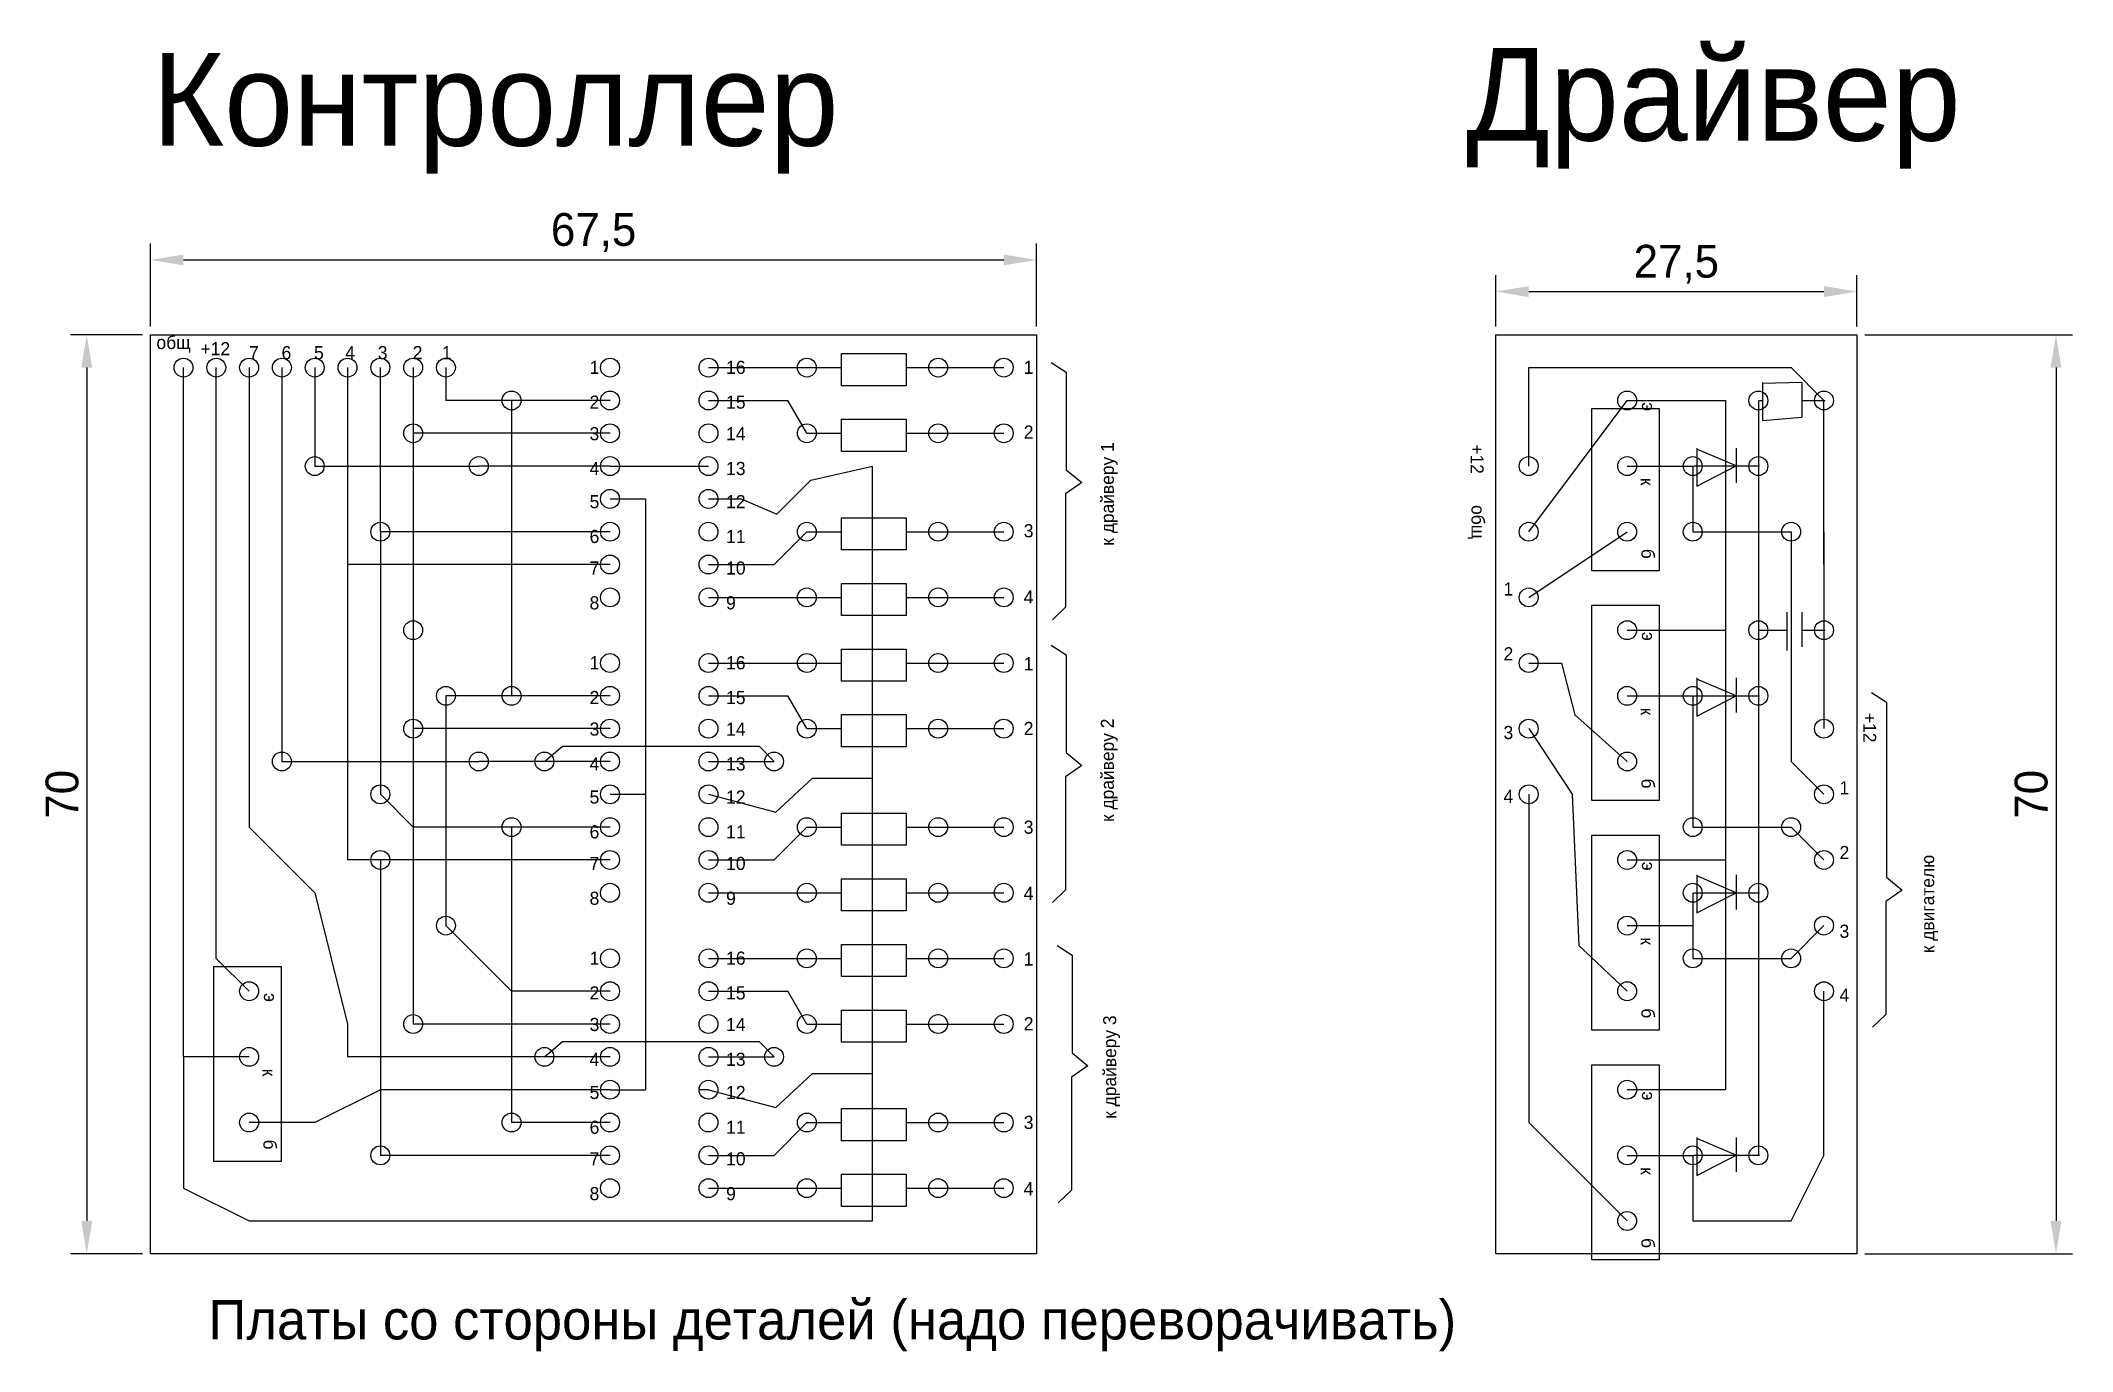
# Model space of a CAD drawing. Extents: x 207 to 361, y 75 to 175.
import ezdxf

# ---------------------------------------------------------------- set-up
doc = ezdxf.new("R2010")
doc.units = 0
doc.layers.get('0').update_dxf_attribs({"linetype": 'CONTINUOUS'})
doc.layers.get('DEFPOINTS').update_dxf_attribs({"linetype": 'CONTINUOUS'})
for name, color, linetype in [('ДЕТАЛЬ', 22, 'CONTINUOUS'), ('ОТВЕРСТИЯ', 50, 'CONTINUOUS'), ('ПЕРЕМЫЧКИ', 82, 'CONTINUOUS')]:
    doc.layers.add(name, color=color, linetype=linetype)
doc.dimstyles.new('ISO-25', dxfattribs={"dimtxt": 2.5, "dimasz": 2.5, "dimexe": 1.25, "dimexo": 0.625, "dimtad": 1, "dimtxsty": 'STANDARD', "dimcen": 2.5, "dimazin": 3, "dimtfac": 1, "dimtmove": 0, "dimatfit": 3})

# ---------------------------------------------------------------- blocks, each defined once
blk = doc.blocks.new('*D1')
at = {"layer": 'DEFPOINTS', "color": 0}
for p in [(345, 155.79), (317.5, 152.5), (345, 152.5)]:
    blk.add_point(p, dxfattribs=at)
at = {"layer": 'ПЕРЕМЫЧКИ', "color": 0}
for p, q in [((317.5, 153.12), (317.5, 157.04)), ((345, 153.12), (345, 157.04)), ((320, 155.79), (342.5, 155.79))]:
    blk.add_line(p, q, dxfattribs=at)
for points in [[(320, 156.21), (320, 155.37), (317.5, 155.79)], [(342.5, 156.21), (342.5, 155.37), (345, 155.79)]]:
    blk.add_solid(points, dxfattribs=at)
at = {"layer": 'ПЕРЕМЫЧКИ', "color": 0, "insert": (331.25, 157.87), "char_height": 2.5, "attachment_point": 5}
blk.add_mtext('27,5', dxfattribs=at)
blk = doc.blocks.new('*D2')
at = {"layer": 'DEFPOINTS', "color": 0}
for p in [(345, 152.5), (345, 82.5), (360.18, 82.5)]:
    blk.add_point(p, dxfattribs=at)
at = {"layer": 'ПЕРЕМЫЧКИ', "color": 0}
for p, q in [((345.62, 152.5), (361.43, 152.5)), ((360.18, 150), (360.18, 85)), ((345.62, 82.5), (361.43, 82.5))]:
    blk.add_line(p, q, dxfattribs=at)
for points in [[(359.76, 150), (360.59, 150), (360.18, 152.5)], [(359.76, 85), (360.59, 85), (360.18, 82.5)]]:
    blk.add_solid(points, dxfattribs=at)
at = {"layer": 'ПЕРЕМЫЧКИ', "color": 0, "insert": (358.3, 117.5), "char_height": 2.5, "attachment_point": 5, "rotation": 90}
blk.add_mtext('70', dxfattribs=at)
blk = doc.blocks.new('*D3')
at = {"layer": 'DEFPOINTS', "color": 0}
for p in [(282.5, 158.2), (215, 152.5), (282.5, 152.5)]:
    blk.add_point(p, dxfattribs=at)
at = {"layer": 'ПЕРЕМЫЧКИ', "color": 0}
for p, q in [((215, 153.12), (215, 159.45)), ((217.5, 158.2), (280, 158.2)), ((282.5, 153.12), (282.5, 159.45))]:
    blk.add_line(p, q, dxfattribs=at)
for points in [[(217.5, 158.62), (217.5, 157.79), (215, 158.2)], [(280, 158.62), (280, 157.79), (282.5, 158.2)]]:
    blk.add_solid(points, dxfattribs=at)
at = {"layer": 'ПЕРЕМЫЧКИ', "color": 0, "insert": (248.75, 160.29), "char_height": 2.5, "attachment_point": 5}
blk.add_mtext('67,5', dxfattribs=at)
blk = doc.blocks.new('*D4')
at = {"layer": 'DEFPOINTS', "color": 0}
for p in [(215, 152.5), (210.13, 82.5), (215, 82.5)]:
    blk.add_point(p, dxfattribs=at)
at = {"layer": 'ПЕРЕМЫЧКИ', "color": 0}
for p, q in [((214.38, 152.5), (208.88, 152.5)), ((210.13, 150), (210.13, 85)), ((214.38, 82.5), (208.88, 82.5))]:
    blk.add_line(p, q, dxfattribs=at)
for points in [[(209.71, 150), (210.55, 150), (210.13, 152.5)], [(209.71, 85), (210.55, 85), (210.13, 82.5)]]:
    blk.add_solid(points, dxfattribs=at)
at = {"layer": 'ПЕРЕМЫЧКИ', "color": 0, "insert": (208.26, 117.5), "char_height": 2.5, "attachment_point": 5, "rotation": 90}
blk.add_mtext('70', dxfattribs=at)

msp = doc.modelspace()

# ---------------------------------------------------------------- linework, layer by layer
for p, q in [((217.5, 97.5), (217.5, 150)), ((220, 105), (220, 150)), ((222.5, 150), (222.5, 115)), ((225, 150), (225, 120)), ((227.5, 150), (227.5, 142.5)), ((230, 150), (230, 135)), ((232.5, 137.5), (232.5, 150)), ((235, 150), (235, 145)), ((237.5, 150), (237.5, 147.5)), ((257.5, 150), (265, 150)), ((275, 150), (280, 150)), ((320, 147.5), (320, 150)), ((320, 150), (340, 150)), ((340, 150), (342.5, 147.5)), ((250, 147.5), (237.5, 147.5)), ((257.5, 147.5), (263.543, 147.5)), ((265, 145), (263.543, 147.5)), ((320, 137.5), (327.5, 147.5)), ((320, 142.5), (320, 147.5)), ((327.5, 147.5), (335, 147.5)), ((335, 147.5), (335, 95)), ((337.5, 147.5), (337.5, 90)), ((342.5, 135), (342.5, 147.5)), ((250, 145), (235, 145)), ((275, 145), (280, 145)), ((250, 142.5), (240, 142.5)), ((250, 142.5), (257.5, 142.5)), ((265.309, 141.438), (270, 142.5)), ((270, 96.235), (270, 142.5)), ((327.5, 142.5), (332.5, 142.5)), ((332.5, 142.5), (332.5, 137.5)), ((262.711, 138.84), (265.309, 141.438)), ((250, 140), (252.715, 140)), ((252.715, 140), (252.715, 117.5)), ((257.5, 140), (260, 140)), ((260, 140), (262.711, 138.84)), ((250, 137.5), (232.5, 137.5)), ((265, 137.5), (262.5, 135)), ((275, 137.5), (280, 137.5)), ((320, 132.5), (327.5, 137.5)), ((340, 137.5), (340, 120)), ((342.5, 137.5), (342.5, 130)), ((250, 135), (230, 135)), ((230, 135), (230, 112.5)), ((257.5, 135), (262.5, 135)), ((257.5, 132.5), (265, 132.5)), ((275, 132.5), (280, 132.5)), ((235, 130), (235, 122.5)), ((327.5, 130), (335, 130)), ((342.5, 130), (342.5, 122.5)), ((257.5, 127.5), (265, 127.5)), ((275, 127.5), (280, 127.5)), ((320, 127.5), (322.5, 127.5)), ((322.5, 127.5), (323.514, 123.544)), ((250, 125), (237.5, 125)), ((257.5, 125), (263.543, 125)), ((265, 122.5), (263.543, 125)), ((327.5, 125), (332.5, 125)), ((332.5, 125), (332.5, 115)), ((250, 122.5), (235, 122.5)), ((275, 122.5), (280, 122.5)), ((320, 122.5), (320, 122.5)), ((320, 122.5), (323.306, 117.517)), ((323.514, 123.544), (327.5, 120)), ((250, 120), (240, 120)), ((257.5, 120), (262.5, 120)), ((340, 120), (342.5, 117.5)), ((262.632, 116.137), (265.439, 118.735)), ((265.439, 118.735), (270.017, 118.735)), ((232.5, 117.5), (235, 115)), ((250, 117.5), (252.715, 117.5)), ((252.715, 117.5), (252.715, 95)), ((257.5, 117.5), (262.632, 116.137)), ((320, 117.5), (320, 92.5)), ((323.306, 117.517), (323.826, 105.983)), ((222.5, 115), (227.5, 110)), ((250, 115), (235, 115)), ((265, 115), (262.5, 112.5)), ((275, 115), (280, 115)), ((340, 115), (342.5, 112.5)), ((250, 112.5), (230, 112.5)), ((257.5, 112.5), (262.5, 112.5)), ((327.5, 112.5), (335, 112.5)), ((227.5, 110), (230, 100)), ((257.5, 110), (265, 110)), ((275, 110), (280, 110)), ((332.5, 110), (332.5, 105)), ((237.5, 107.5), (242.5, 102.5)), ((327.5, 107.5), (332.5, 107.5)), ((340, 105), (342.5, 107.5)), ((323.826, 105.983), (327.5, 102.5)), ((222.5, 102.5), (220, 105)), ((257.5, 105), (265, 105)), ((275, 105), (280, 105)), ((250, 102.5), (242.5, 102.5)), ((257.5, 102.5), (263.543, 102.5)), ((265, 100), (263.543, 102.5)), ((342.5, 100), (342.5, 102.5)), ((230, 100), (230, 97.5)), ((250, 100), (235, 100)), ((275, 100), (280, 100)), ((342.5, 90), (342.5, 100)), ((220, 97.5), (217.5, 97.5)), ((217.5, 97.5), (217.5, 87.5)), ((222.5, 97.5), (220, 97.5)), ((240, 97.5), (230, 97.5)), ((250, 97.5), (240, 97.5)), ((257.5, 97.5), (262.5, 97.5)), ((262.632, 93.637), (265.439, 96.235)), ((265.439, 96.235), (270.017, 96.235)), ((270, 85), (270, 97.5)), ((232.5, 95), (227.5, 92.5)), ((250, 95), (232.5, 95)), ((250, 95), (252.715, 95)), ((257.5, 95), (256.781, 95)), ((257.5, 95), (262.632, 93.637)), ((335, 95), (327.5, 95)), ((227.5, 92.5), (222.5, 92.5)), ((250, 92.5), (242.5, 92.5)), ((265, 92.5), (262.5, 90)), ((275, 92.5), (280, 92.5)), ((320, 92.5), (327.5, 85)), ((250, 90), (232.5, 90)), ((257.5, 90), (262.5, 90)), ((327.5, 90), (332.5, 90)), ((332.5, 90), (332.5, 85)), ((340, 85), (342.5, 90)), ((217.5, 87.5), (222.5, 85)), ((257.5, 87.5), (265, 87.5)), ((275, 87.5), (280, 87.5)), ((222.5, 85), (270, 85)), ((332.5, 85), (337.5, 85)), ((337.5, 85), (340, 85))]:
    msp.add_line(p, q)
for points in [[(215, 152.5), (282.5, 152.5), (282.5, 82.5), (215, 82.5)], [(317.5, 152.5), (345, 152.5), (345, 82.5), (317.5, 82.5)]]:
    msp.add_lwpolyline(points, close=True)
at = {"layer": 'ДЕТАЛЬ'}
for p, q in [((283.615, 150.396), (284.769, 149.662)), ((284.769, 149.662), (284.769, 142.219)), ((337.818, 148.871), (337.818, 145.963)), ((340.82, 148.871), (337.818, 148.78)), ((340.82, 148.871), (340.82, 146.235)), ((337.589, 147.508), (337.818, 147.508)), ((340.82, 147.508), (342.595, 147.508)), ((337.818, 145.963), (340.82, 146.235)), ((332.589, 142.508), (337.595, 142.508)), ((332.818, 143.871), (332.818, 140.963)), ((335.82, 142.508), (332.818, 143.78)), ((332.818, 140.963), (335.82, 142.508)), ((335.82, 143.871), (335.82, 141.235)), ((285.963, 141.245), (284.717, 140.379)), ((284.769, 142.219), (285.963, 141.245)), ((284.717, 140.379), (284.717, 131.757)), ((284.717, 131.757), (283.706, 130.802)), ((339.678, 131.371), (339.678, 128.463)), ((340.82, 131.371), (340.82, 128.735)), ((283.615, 128.856), (284.769, 128.122)), ((337.589, 130.008), (339.678, 130.008)), ((340.82, 130.008), (342.595, 130.008)), ((284.769, 128.122), (284.769, 120.679)), ((332.818, 126.371), (332.818, 123.463)), ((335.82, 125.008), (332.818, 126.28)), ((335.82, 126.371), (335.82, 123.735)), ((332.589, 125.008), (337.595, 125.008)), ((332.818, 123.463), (335.82, 125.008)), ((346.118, 125.26), (347.272, 124.526)), ((347.272, 124.526), (347.272, 111.183)), ((285.963, 119.705), (284.717, 118.839)), ((284.769, 120.679), (285.963, 119.705)), ((284.717, 118.839), (284.717, 110.217)), ((284.717, 110.217), (283.706, 109.262)), ((332.589, 110.008), (337.595, 110.008)), ((332.818, 111.371), (332.818, 108.463)), ((335.82, 110.008), (332.818, 111.28)), ((332.818, 108.463), (335.82, 110.008)), ((335.82, 111.371), (335.82, 108.735)), ((348.466, 110.209), (347.22, 109.343)), ((347.272, 111.183), (348.466, 110.209)), ((347.22, 109.343), (347.22, 100.721)), ((284.061, 105.978), (285.215, 105.244)), ((285.215, 105.244), (285.215, 97.801)), ((347.22, 100.721), (346.208, 99.766)), ((285.215, 97.801), (286.409, 96.827)), ((286.409, 96.827), (285.163, 95.961)), ((285.163, 95.961), (285.163, 87.339)), ((332.818, 91.371), (332.818, 88.463)), ((335.82, 91.371), (335.82, 88.735)), ((332.589, 90.008), (337.595, 90.008)), ((335.82, 90.008), (332.818, 91.28)), ((332.818, 88.463), (335.82, 90.008)), ((285.163, 87.339), (284.152, 86.385))]:
    msp.add_line(p, q, dxfattribs=at)
for points in [[(329.949, 146.895), (329.949, 134.532), (324.813, 134.532), (324.813, 146.895)], [(329.949, 131.895), (329.949, 117.032), (324.813, 117.032), (324.813, 131.895)], [(329.949, 114.395), (329.949, 99.532), (324.813, 99.532), (324.813, 114.395)], [(224.949, 104.395), (224.949, 89.532), (219.813, 89.532), (219.813, 104.395)], [(329.949, 96.895), (329.949, 82.032), (324.813, 82.032), (324.813, 96.895)]]:
    msp.add_lwpolyline(points, close=True, dxfattribs=at)
at = {"layer": 'ОТВЕРСТИЯ'}
for centre in [(217.5, 150), (220, 150), (222.5, 150), (225, 150), (227.5, 150), (230, 150), (232.5, 150), (235, 150), (237.5, 150), (250, 150), (257.5, 150), (265, 150), (275, 150), (280, 150), (242.5, 147.5), (250, 147.5), (257.5, 147.5), (327.5, 147.5), (337.5, 147.5), (342.5, 147.5), (235, 145), (250, 145), (257.5, 145), (265, 145), (275, 145), (280, 145), (227.5, 142.5), (240, 142.5), (250, 142.5), (257.5, 142.5), (320, 142.5), (327.5, 142.5), (332.5, 142.5), (337.5, 142.5), (250, 140), (257.5, 140), (232.5, 137.5), (250, 137.5), (257.5, 137.5), (265, 137.5), (275, 137.5), (280, 137.5), (320, 137.5), (327.5, 137.5), (332.5, 137.5), (340, 137.5), (250, 135), (257.5, 135), (250, 132.5), (257.5, 132.5), (265, 132.5), (275, 132.5), (280, 132.5), (320, 132.5), (235, 130), (327.5, 130), (337.5, 130), (342.5, 130), (250, 127.5), (257.5, 127.5), (265, 127.5), (275, 127.5), (280, 127.5), (320, 127.5), (237.5, 125), (242.5, 125), (250, 125), (257.5, 125), (327.5, 125), (332.5, 125), (337.5, 125), (235, 122.5), (250, 122.5), (257.5, 122.5), (265, 122.5), (275, 122.5), (280, 122.5), (320, 122.5), (342.5, 122.5), (225, 120), (240, 120), (245, 120), (250, 120), (257.5, 120), (262.5, 120), (327.5, 120), (232.5, 117.5), (250, 117.5), (257.5, 117.5), (320, 117.5), (342.5, 117.5), (242.5, 115), (250, 115), (257.5, 115), (265, 115), (275, 115), (280, 115), (332.5, 115), (340, 115), (232.5, 112.5), (250, 112.5), (257.5, 112.5), (327.5, 112.5), (342.5, 112.5), (250, 110), (257.5, 110), (265, 110), (275, 110), (280, 110), (332.5, 110), (337.5, 110), (237.5, 107.5), (327.5, 107.5), (342.5, 107.5), (250, 105), (257.5, 105), (265, 105), (275, 105), (280, 105), (332.5, 105), (340, 105), (222.5, 102.5), (250, 102.5), (257.5, 102.5), (327.5, 102.5), (342.5, 102.5), (235, 100), (250, 100), (257.5, 100), (265, 100), (275, 100), (280, 100), (222.5, 97.5), (245, 97.5), (250, 97.5), (257.5, 97.5), (262.5, 97.5), (250, 95), (257.5, 95), (327.5, 95), (222.5, 92.5), (242.5, 92.5), (250, 92.5), (257.5, 92.5), (265, 92.5), (275, 92.5), (280, 92.5), (232.5, 90), (250, 90), (257.5, 90), (327.5, 90), (332.5, 90), (337.5, 90), (250, 87.5), (257.5, 87.5), (265, 87.5), (275, 87.5), (280, 87.5), (327.5, 85)]:
    msp.add_circle(centre, 0.719, dxfattribs=at)
at = {"layer": 'ПЕРЕМЫЧКИ'}
for p, q in [((267.642, 150), (267.642, 151.067)), ((267.642, 151.067), (272.554, 151.067)), ((272.554, 151.067), (272.554, 150)), ((265, 150), (267.642, 150)), ((267.642, 148.614), (267.642, 150)), ((272.554, 150), (272.554, 148.614)), ((272.554, 150), (275, 150)), ((242.5, 147.5), (242.5, 125)), ((272.554, 148.614), (267.642, 148.614)), ((267.642, 146.067), (272.554, 146.067)), ((267.642, 145), (267.642, 146.067)), ((272.554, 146.067), (272.554, 145)), ((235, 145), (235, 130)), ((265, 145), (267.642, 145)), ((267.642, 143.614), (267.642, 145)), ((272.554, 145), (272.554, 143.614)), ((272.554, 145), (275, 145)), ((227.5, 142.5), (240, 142.5)), ((272.554, 143.614), (267.642, 143.614)), ((267.642, 138.567), (272.554, 138.567)), ((267.642, 137.5), (267.642, 138.567)), ((272.554, 138.567), (272.554, 137.5)), ((232.5, 137.5), (232.5, 117.5)), ((265, 137.5), (267.642, 137.5)), ((267.642, 136.114), (267.642, 137.5)), ((272.554, 137.5), (272.554, 136.114)), ((272.554, 137.5), (275, 137.5)), ((332.5, 137.5), (340, 137.5)), ((272.554, 136.114), (267.642, 136.114)), ((267.642, 133.567), (272.554, 133.567)), ((267.642, 132.5), (267.642, 133.567)), ((272.554, 133.567), (272.554, 132.5)), ((265, 132.5), (267.642, 132.5)), ((267.642, 131.114), (267.642, 132.5)), ((272.554, 132.5), (272.554, 131.114)), ((272.554, 132.5), (275, 132.5)), ((272.554, 131.114), (267.642, 131.114)), ((267.642, 128.567), (272.554, 128.567)), ((267.642, 127.5), (267.642, 128.567)), ((272.554, 128.567), (272.554, 127.5)), ((265, 127.5), (267.642, 127.5)), ((267.642, 126.114), (267.642, 127.5)), ((272.554, 127.5), (272.554, 126.114)), ((272.554, 127.5), (275, 127.5)), ((272.554, 126.114), (267.642, 126.114)), ((237.5, 125), (237.5, 107.5)), ((235, 122.5), (235, 100)), ((265, 122.5), (267.642, 122.5)), ((267.642, 123.567), (272.554, 123.567)), ((267.642, 122.5), (267.642, 123.567)), ((267.642, 121.114), (267.642, 122.5)), ((272.554, 123.567), (272.554, 122.5)), ((272.554, 122.5), (272.554, 121.114)), ((272.554, 122.5), (275, 122.5)), ((245, 120), (246.381, 121.174)), ((246.381, 121.174), (261.36, 121.174)), ((261.36, 121.174), (262.5, 120)), ((272.554, 121.114), (267.642, 121.114)), ((225, 120), (240, 120)), ((242.5, 115), (242.5, 92.5)), ((265, 115), (267.642, 115)), ((267.642, 116.067), (272.554, 116.067)), ((267.642, 115), (267.642, 116.067)), ((267.642, 113.614), (267.642, 115)), ((272.554, 116.067), (272.554, 115)), ((272.554, 115), (272.554, 113.614)), ((272.554, 115), (275, 115)), ((332.5, 115), (340, 115)), ((272.554, 113.614), (267.642, 113.614)), ((232.5, 112.5), (232.5, 90)), ((265, 110), (267.642, 110)), ((267.642, 111.067), (272.554, 111.067)), ((267.642, 110), (267.642, 111.067)), ((267.642, 108.614), (267.642, 110)), ((272.554, 111.067), (272.554, 110)), ((272.554, 110), (272.554, 108.614)), ((272.554, 110), (275, 110)), ((272.554, 108.614), (267.642, 108.614)), ((267.642, 106.067), (272.554, 106.067)), ((267.642, 105), (267.642, 106.067)), ((272.554, 106.067), (272.554, 105)), ((265, 105), (267.642, 105)), ((267.642, 103.614), (267.642, 105)), ((272.554, 105), (272.554, 103.614)), ((272.554, 105), (275, 105)), ((332.5, 105), (340, 105)), ((272.554, 103.614), (267.642, 103.614)), ((267.642, 101.067), (272.554, 101.067)), ((267.642, 100), (267.642, 101.067)), ((272.554, 101.067), (272.554, 100)), ((265, 100), (267.642, 100)), ((267.642, 98.614), (267.642, 100)), ((272.554, 100), (272.554, 98.614)), ((272.554, 100), (275, 100)), ((245, 97.5), (246.381, 98.674)), ((246.381, 98.674), (261.36, 98.674)), ((261.36, 98.674), (262.5, 97.5)), ((272.554, 98.614), (267.642, 98.614)), ((267.642, 93.567), (272.554, 93.567)), ((267.642, 92.5), (267.642, 93.567)), ((272.554, 93.567), (272.554, 92.5)), ((265, 92.5), (267.642, 92.5)), ((267.642, 91.114), (267.642, 92.5)), ((272.554, 92.5), (272.554, 91.114)), ((272.554, 92.5), (275, 92.5)), ((272.554, 91.114), (267.642, 91.114)), ((267.642, 88.567), (272.554, 88.567)), ((267.642, 87.5), (267.642, 88.567)), ((272.554, 88.567), (272.554, 87.5)), ((265, 87.5), (267.642, 87.5)), ((267.642, 86.114), (267.642, 87.5)), ((272.554, 87.5), (272.554, 86.114)), ((272.554, 87.5), (275, 87.5)), ((272.554, 86.114), (267.642, 86.114))]:
    msp.add_line(p, q, dxfattribs=at)

# ---------------------------------------------------------------- texts
for s, height, p in [('Контроллер', 7.0607, (215.104, 166.896)), ('Драйвер', 7.0607, (315.222, 167.288)), ('Платы со стороны деталей (надо переворачивать)', 3, (219.401, 75.976))]:
    msp.add_text(s, height=height).set_placement(p)
at = {"layer": 'ДЕТАЛЬ'}
for s, p in [('к драйверу 1', (288.394, 136.436)), ('к драйверу 2', (288.394, 115.393)), ('к двигателю', (350.897, 105.4)), ('к драйверу 3', (288.569, 92.785))]:
    msp.add_text(s, height=0.99022, rotation=90, dxfattribs=at).set_placement(p)
at = {"layer": 'ПЕРЕМЫЧКИ'}
for s, p in [('общ', (215.437, 151.416)), ('+12', (218.792, 150.942)), ('7', (222.497, 150.64)), ('6', (224.972, 150.64)), ('5', (227.446, 150.64)), ('4', (229.829, 150.64)), ('3', (232.304, 150.64)), ('2', (234.962, 150.64)), ('1', (237.188, 150.64)), ('1', (248.443, 149.523)), ('16', (258.844, 149.523)), ('1', (281.523, 149.523)), ('2', (248.443, 146.873)), ('15', (258.844, 146.873)), ('2', (281.523, 144.59)), ('3', (248.443, 144.469)), ('14', (258.844, 144.469)), ('4', (248.443, 141.818)), ('13', (258.844, 141.818)), ('5', (248.443, 139.29)), ('12', (258.844, 139.29)), ('3', (281.523, 137.076)), ('6', (248.443, 136.64)), ('11', (258.844, 136.64)), ('7', (248.443, 134.236)), ('10', (258.844, 134.236)), ('1', (318.083, 132.636)), ('8', (248.443, 131.585)), ('9', (258.844, 131.585)), ('4', (281.523, 132.034)), ('2', (318.083, 127.703)), ('1', (248.443, 127.023)), ('16', (258.844, 127.023)), ('1', (281.523, 126.946)), ('2', (248.443, 124.373)), ('15', (258.844, 124.373)), ('3', (248.443, 121.969)), ('14', (258.844, 121.969)), ('2', (281.523, 122.012)), ('3', (318.083, 121.708)), ('4', (248.443, 119.318)), ('13', (258.844, 119.318)), ('5', (248.443, 116.79)), ('12', (258.844, 116.79)), ('4', (318.083, 116.844)), ('1', (343.684, 117.499)), ('6', (248.443, 114.14)), ('11', (258.844, 114.14)), ('3', (281.523, 114.499)), ('2', (343.684, 112.566)), ('7', (248.443, 111.736)), ('10', (258.844, 111.736)), ('8', (248.443, 109.085)), ('9', (258.844, 109.085)), ('4', (281.523, 109.456)), ('3', (343.684, 106.571)), ('1', (248.443, 104.523)), ('16', (258.844, 104.523)), ('1', (281.523, 104.456)), ('2', (248.443, 101.873)), ('15', (258.844, 101.873)), ('4', (343.684, 101.707)), ('3', (248.443, 99.469)), ('14', (258.844, 99.469)), ('2', (281.523, 99.522)), ('4', (248.443, 96.818)), ('13', (258.844, 96.818)), ('5', (248.443, 94.29)), ('12', (258.844, 94.29)), ('3', (281.523, 92.008)), ('6', (248.443, 91.64)), ('11', (258.844, 91.64)), ('7', (248.443, 89.236)), ('10', (258.844, 89.236)), ('8', (248.443, 86.585)), ('9', (258.844, 86.585)), ('4', (281.523, 86.966))]:
    msp.add_text(s, height=1, dxfattribs=at).set_placement(p)
for s, height, p in [('э', 0.99, (328.631, 147.361)), ('+12', 0.9902, (315.572, 144.155)), ('к', 0.99, (328.521, 141.597)), ('общ', 0.9902, (315.646, 139.534)), ('б', 0.99, (328.594, 136.2)), ('э', 0.99, (328.631, 129.861)), ('к', 0.99, (328.521, 124.097)), ('+12', 0.9902, (345.493, 123.695)), ('б', 0.99, (328.594, 118.7)), ('э', 0.99, (328.631, 112.361)), ('к', 0.99, (328.521, 106.597)), ('э', 0.99, (223.631, 102.361)), ('б', 0.99, (328.594, 101.2)), ('к', 0.99, (223.521, 96.597)), ('э', 0.99, (328.631, 94.861)), ('б', 0.99, (223.594, 91.2)), ('к', 0.99, (328.521, 89.097)), ('б', 0.99, (328.594, 83.7))]:
    msp.add_text(s, height=height, rotation=270, dxfattribs=at).set_placement(p)

# ---------------------------------------------------------------- dimensions: what is measured, and where the dimension line sits
for base, p1, p2, picture, middle in [((282.5, 158.202), (215, 152.5), (282.5, 152.5), '*D3', (248.75, 160.286)), ((345, 155.791), (317.5, 152.5), (345, 152.5), '*D1', (331.25, 157.874))]:
    dim = msp.add_linear_dim(base=base, p1=p1, p2=p2, dimstyle='ISO-25', dxfattribs=at)
    dim.commit()
    dim.dimension.update_dxf_attribs({"geometry": picture, "text_midpoint": middle})
for base, p1, p2, picture, middle in [((210.132, 82.5), (215, 152.5), (215, 82.5), '*D4', (208.257, 117.5)), ((360.176, 82.5), (345, 152.5), (345, 82.5), '*D2', (358.301, 117.5))]:
    dim = msp.add_linear_dim(base=base, p1=p1, p2=p2, angle=90, dimstyle='ISO-25', dxfattribs=at)
    dim.commit()
    dim.dimension.update_dxf_attribs({"geometry": picture, "text_midpoint": middle})

doc.saveas('drawing.dxf')
